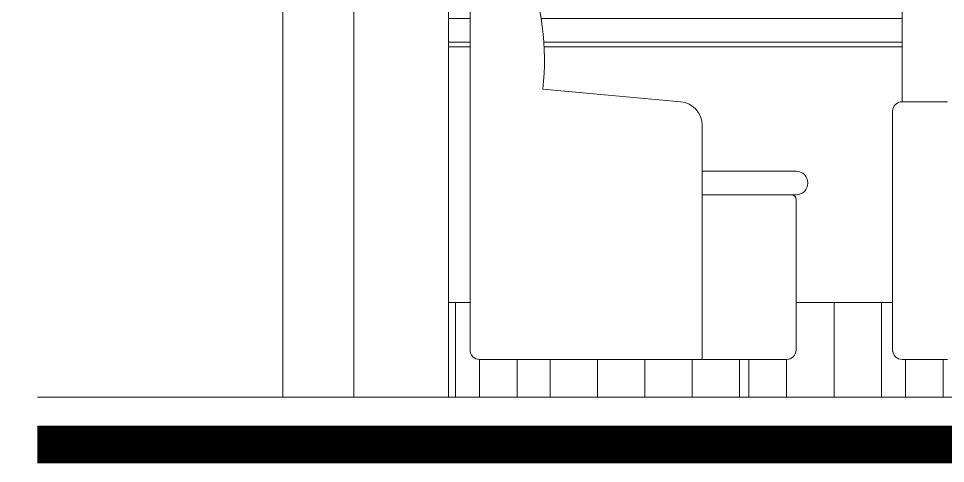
# Model space of a CAD drawing. Header units: millimetres. Extents: x 219.2 to 298.5, y 137.8 to 166.3.
# Drawn here: x 285.872 to 287.831, y 143.821 to 144.761 of the extents above; entities that cross this region are included whole.
import ezdxf

# ---------------------------------------------------------------- set-up
doc = ezdxf.new("R2010")
doc.units = ezdxf.units.MM
doc.layers.add('fach00', color=33, linetype='Continuous', lineweight=0)
doc.layers.add('fach20', color=160, linetype='Continuous', lineweight=20)

# ---------------------------------------------------------------- blocks, each defined once
blk = doc.blocks.new('kids of the century')
at = {"layer": 'fach00'}
for p, q in [((227.3052, 125.7397), (227.3052, 124.9486)), ((227.7504, 125.4731), (227.4589, 125.4997)), ((227.7958, 124.9286), (227.7958, 125.4233)), ((227.9941, 125.3265), (227.7958, 125.3265)), ((227.9941, 125.2765), (227.7958, 125.2765)), ((227.9941, 125.2665), (227.9941, 124.9486)), ((227.9741, 124.9286), (227.3252, 124.9286))]:
    blk.add_line(p, q, dxfattribs=at)
for points in [[(227.4048, 124.9286), (227.3252, 124.9286), (227.3252, 124.8489), (227.4048, 124.8489)], [(227.8945, 124.9286), (227.9741, 124.9286), (227.9741, 124.8489), (227.8945, 124.8489)]]:
    blk.add_lwpolyline(points, close=True, dxfattribs=at)
for centre, radius, start, end in [((227.3727, 125.7079), 0.0746, 45.949, 154.8082), ((226.914, 125.5613), 0.5484, 353.5488, 21.4161), ((227.7458, 125.4233), 0.05, 360, 84.7903), ((227.9941, 125.3015), 0.025, 270, 90), ((227.9841, 125.2665), 0.01, 0, 90), ((227.3252, 124.9486), 0.02, 180, 270), ((227.9741, 124.9486), 0.02, 270, 360)]:
    blk.add_arc(centre, radius, start, end, dxfattribs=at)

msp = doc.modelspace()

# ---------------------------------------------------------------- linework, layer by layer
at = {"layer": 'fach00'}
for p, q in [((286.7806, 145.9613), (286.7806, 143.9613)), ((287.7389, 144.5855), (287.7389, 144.7937)), ((286.7806, 144.7613), (286.826, 144.7613)), ((286.9762, 144.7613), (287.7389, 144.7613)), ((286.7806, 144.7113), (286.826, 144.7113)), ((286.9819, 144.7113), (287.7389, 144.7113)), ((286.7806, 144.7013), (286.826, 144.7013)), ((286.9825, 144.7013), (287.7389, 144.7013)), ((287.7389, 144.5855), (287.8352, 144.5855)), ((287.7189, 144.5655), (287.7189, 144.061)), ((286.7806, 144.1613), (286.826, 144.1613)), ((286.7956, 144.1613), (286.7956, 143.9613)), ((287.5149, 144.1613), (287.7189, 144.1613)), ((287.5956, 144.1613), (287.5956, 143.9613)), ((287.6956, 144.1613), (287.6956, 143.9613)), ((286.9956, 144.041), (286.9956, 143.9613)), ((287.0956, 144.041), (287.0956, 143.9613)), ((287.1956, 144.041), (287.1956, 143.9613)), ((287.2956, 144.041), (287.2956, 143.9613)), ((287.3956, 144.041), (287.3956, 143.9613)), ((287.7389, 144.041), (287.8352, 144.041))]:
    msp.add_line(p, q, dxfattribs=at)
msp.add_lwpolyline([(287.7465, 144.041), (287.8261, 144.041), (287.8261, 143.9613), (287.7465, 143.9613)], close=True, dxfattribs=at)
for centre, start, end in [((287.7389, 144.5655), 90, 180), ((287.7389, 144.061), 180, 270)]:
    msp.add_arc(centre, 0.02, start, end, dxfattribs=at)
at = {"layer": 'fach20'}
for p, q in [((286.4306, 149.4613), (286.4306, 143.9613)), ((286.5806, 149.4613), (286.5806, 143.9613)), ((285.912, 143.9613), (291.5609, 143.9613))]:
    msp.add_line(p, q, dxfattribs=at)
at = {"layer": 'fach20', "const_width": 0.08}
msp.add_lwpolyline([(285.912, 143.8613), (291.5609, 143.8613)], dxfattribs=at)

# ---------------------------------------------------------------- block references
at = {"layer": 'fach00'}
msp.add_blockref('kids of the century', (59.5208, 19.1124), dxfattribs=at)

doc.saveas('drawing.dxf')
